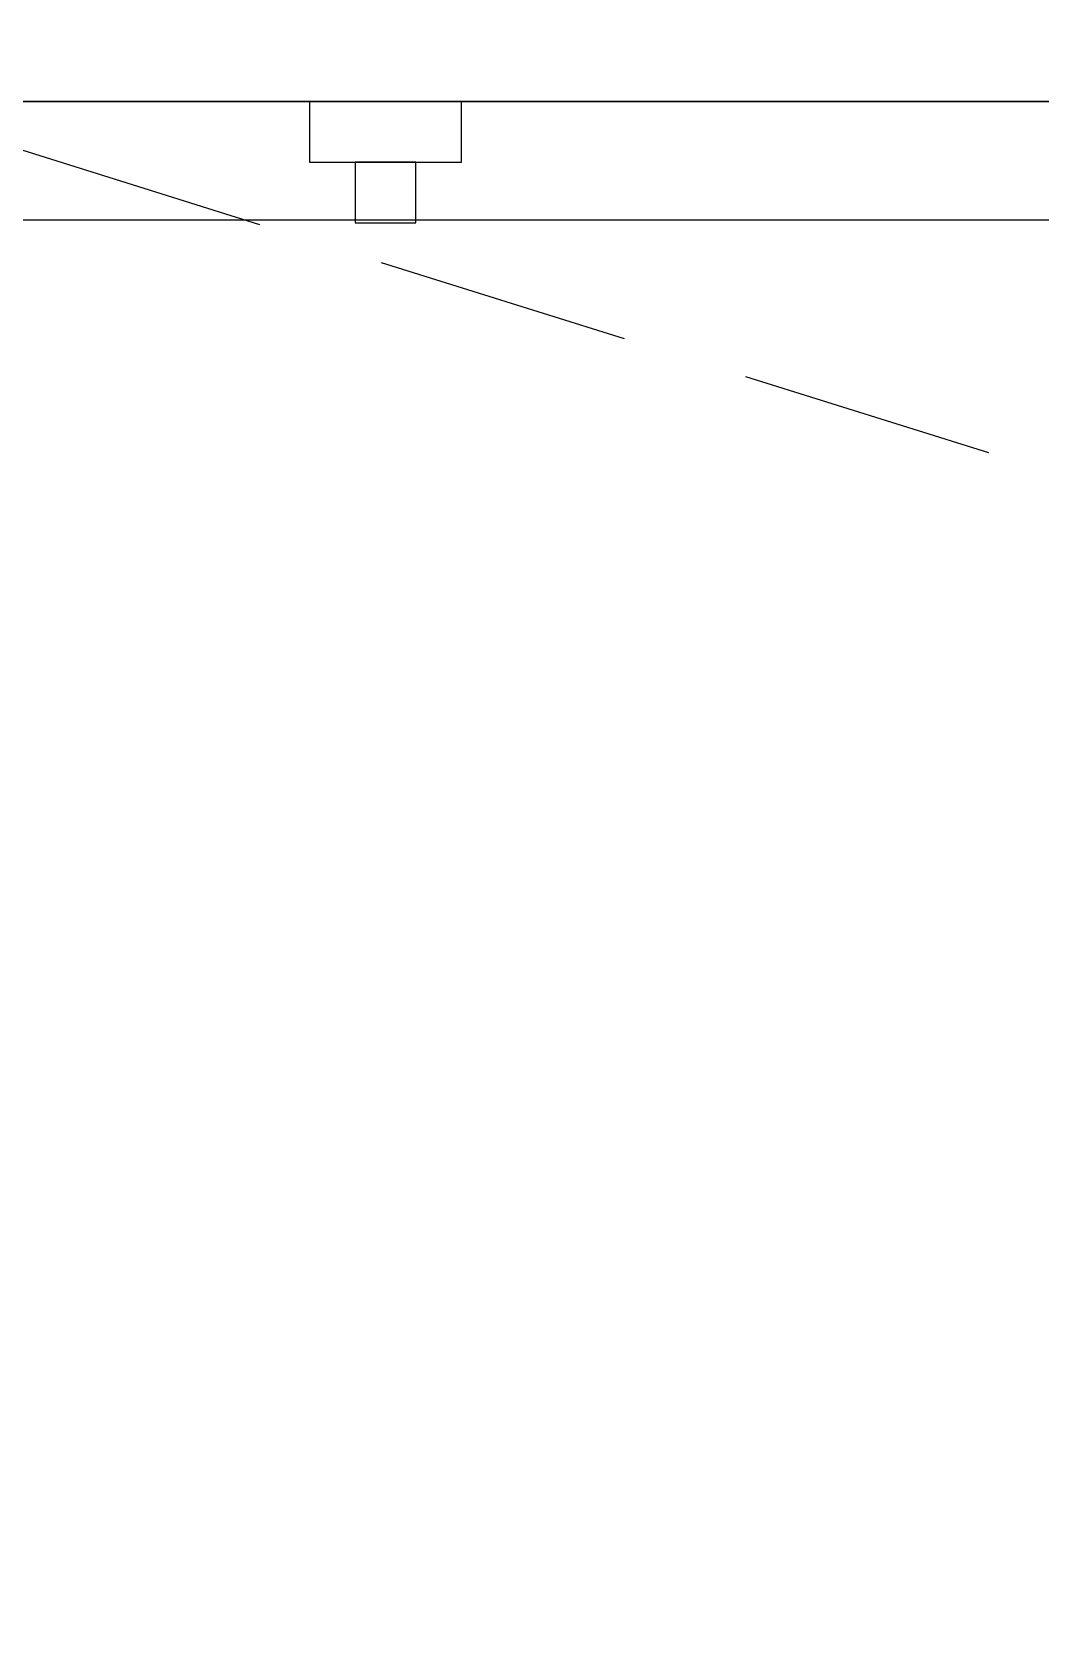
# Model space of a CAD drawing. Header units: millimetres. Extents: x 11489 to 12006, y 36725 to 37730.
# Drawn here: x 11736.69 to 11758.47, y 37607.52 to 37641.95 of the extents above; entities that cross this region are included whole.
import ezdxf

# ---------------------------------------------------------------- set-up
doc = ezdxf.new("R2010")
doc.units = ezdxf.units.MM
doc.linetypes.add('HIDDENX2', pattern=[0.75, 0.5, -0.25])
doc.layers.add('002 Çizgi', color=7, linetype='Continuous')
doc.layers.add('S2000-002 Çizgi', color=7, linetype='Continuous')

# ---------------------------------------------------------------- blocks, each defined once
blk = doc.blocks.new('A$C5E080717')
at = {"layer": '002 Çizgi', "color": 7}
for points in [[(70, 188), (0, 188), (0, 0), (70, 0)], [(72.565, 46.749), (72.565, 3.999), (70, 3.999), (70, 46.749)]]:
    blk.add_lwpolyline(points, close=True, dxfattribs=at)
blk = doc.blocks.new('A$C063E11E5')
at = {"layer": 'S2000-002 Çizgi'}
for points in [[(0, 2.624), (80, 2.624), (80, 72.624), (0, 72.624)], [(58.36, 2.624), (61.64, 2.624), (61.64, 1.312), (58.36, 1.312)], [(59.344, 1.312), (60.656, 1.312), (60.656, 0), (59.344, 0)]]:
    blk.add_lwpolyline(points, close=True, dxfattribs=at)

msp = doc.modelspace()

# ---------------------------------------------------------------- linework, layer by layer
msp.add_lwpolyline([(11724.326, 37640.45), (11724.326, 37710.45), (11884.326, 37710.45), (11884.326, 37640.45)], close=True)
at = {"layer": 'S2000-002 Çizgi', "linetype": 'HIDDENX2', "ltscale": 11}
msp.add_line((11883.34, 37593.45), (11509.34, 37710.45), dxfattribs=at)

# ---------------------------------------------------------------- block references
at = {"rotation": 270}
msp.add_blockref('A$C5E080717', (11724.326, 37710.45), dxfattribs=at)
at = {"layer": 'S2000-002 Çizgi', "xscale": -1}
msp.add_blockref('A$C063E11E5', (11804.326, 37637.826), dxfattribs=at)

doc.saveas('drawing.dxf')
